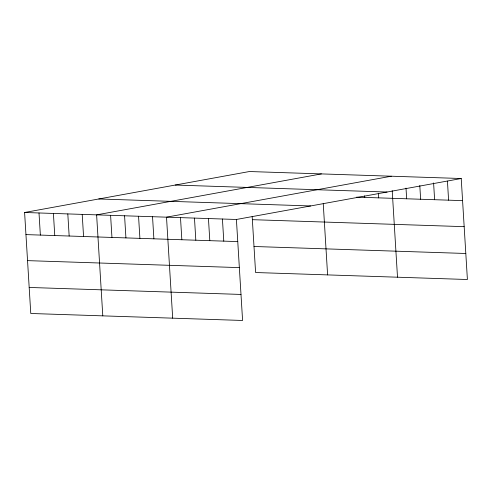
<?xml version="1.0" encoding="UTF-8"?>
<svg xmlns="http://www.w3.org/2000/svg" width="492" height="492" viewBox="0 0 492 492"><rect width="100%" height="100%" fill="white"/><g stroke="black" fill="none" stroke-linecap="round" stroke-linejoin="round"><path stroke-width="0.74" d="M461.225 178.516L236.406 219.475L242.587 320.47L30.775 313.484L24.6 212.489L249.413 171.53L461.225 178.516L467.4 279.511L255.594 272.525L252.175 216.609M321.43 173.904L96.617 214.863L102.791 315.858M391.324 176.21L166.511 217.169L172.686 318.164M175.226 185.047L387.032 192.034M356.626 197.138L462.578 200.631M98.787 198.971L310.6 205.957M252.359 219.672L464.165 226.664M24.6 212.489L236.406 219.475M25.953 234.604L237.759 241.59M254.001 246.492L465.807 253.485M27.546 260.631L239.352 267.617M29.188 287.451L240.994 294.437M447.431 181.105L448.593 200.17M433.593 182.932L434.614 199.709M419.799 185.521L420.635 199.248M406.005 188.11L406.656 198.786M392.21 190.699L397.505 277.205M378.422 193.288L378.699 197.864M364.627 195.877L364.72 197.403M323.25 203.676L327.604 274.899M222.427 219.014L223.78 241.129M208.448 218.553L209.801 240.668M194.469 218.091L195.822 240.207M180.49 217.63L181.843 239.745M152.532 216.708L153.885 238.823M138.553 216.246L139.906 238.362M124.574 215.785L125.927 237.9M110.595 215.324L111.948 237.439M82.213 214.389L83.566 236.504M67.81 213.915L69.163 236.025M53.407 213.436L54.76 235.551M39.003 212.962L40.356 235.078"/></g></svg>
